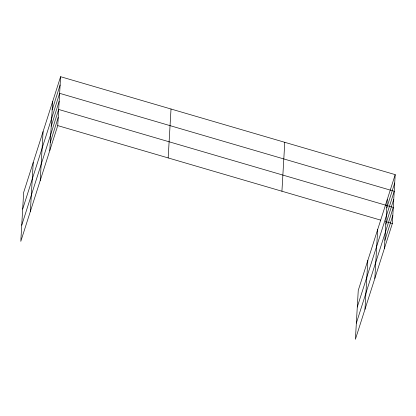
<?xml version="1.0" encoding="UTF-8"?>
<svg xmlns="http://www.w3.org/2000/svg" width="416" height="416" viewBox="0 0 416 416"><rect width="100%" height="100%" fill="white"/><g stroke="black" fill="none" stroke-linecap="round" stroke-linejoin="round"><path stroke-width="0.62" d="M30.368 211.385L33.223 162.474M40.227 180.492L43.077 131.586M49.795 150.509L52.65 101.603M60.596 76.7L23.65 192.457L20.8 241.368L57.746 125.606L60.596 76.7L395.2 174.632L392.35 223.543L355.404 339.3L358.254 290.394L395.2 174.632M168.163 157.924L171.018 109.018M281.928 191.225L284.778 142.314M364.972 309.322L367.827 260.411M374.832 278.429L377.681 229.523M384.4 248.446L387.254 199.54M52.161 109.918L60.112 85.015M22.682 209.087L59.628 93.324L394.233 191.261L357.287 307.024M51.21 126.303L59.155 101.395M21.741 225.228L58.687 109.465L393.292 207.402L356.346 323.164M50.268 142.438L58.214 117.536M386.766 207.854L394.716 182.946M385.814 224.234L393.76 199.332M384.873 240.375L392.818 215.472M57.746 125.606L380.692 220.132M385.601 221.567L392.35 223.543"/></g></svg>
